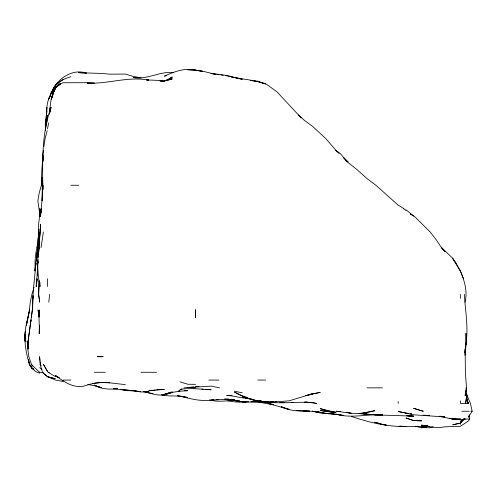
<?xml version="1.0" encoding="UTF-8"?>
<svg xmlns="http://www.w3.org/2000/svg" width="497" height="497" viewBox="0 0 497 497"><rect width="100%" height="100%" fill="white"/><g stroke="black" fill="none" stroke-linecap="round" stroke-linejoin="round"><path stroke-width="0.75" d="M45.78 127.872L46.482 115.118M38.704 251.842L40.624 224.215L38.648 251.842L38.884 247.593C37.194 260.546 37.256 273.785 40.058 286.558L39.934 282.302M38.244 246.885L38.58 224.215L39.598 216.425L41.456 210.113M25.21 334.729L24.962 341.104L24.962 333.313L25.515 331.182M38.008 259.633L36.467 286.558L36.871 278.761L36.138 286.558L36.511 283.719M38.095 257.508L38.561 252.551M39.12 317.018L39.406 309.935L38.99 317.726L39.524 333.313L39.462 325.516L39.17 333.313L39.505 327.641M466.59 334.021L464.968 353.143M46.345 125.039L46.457 122.914M25.192 334.729C24.31 344.781 26.67 354.858 29.404 364.481C31.684 368.376 35.113 372.197 39.698 373.16M38.257 246.885L38.642 239.802L37.915 247.593L38.493 254.675L37.915 247.593M39.878 232.006L39.437 239.802M36.411 261.049L37.741 247.593L36.685 258.216M42.736 183.126L42.835 189.5C42.58 162.084 41.394 133.426 51.141 107.327L49.799 112.285M53.334 93.865L53.465 91.74L55.279 87.391L60.174 83.95L56.906 86.571M46.991 107.327L45.979 122.914C47.339 114.627 45.457 105.271 49.396 97.586M39.195 280.886L38.71 294.348L39.698 302.139L38.511 294.348L39.157 280.886M33.038 296.473L32.578 309.935C32.467 294.28 34.541 278.705 36.014 263.18L34.865 270.971L38.505 241.219L38.107 246.885L38.524 241.927M464.919 352.435L465.173 348.894L465.366 372.272L466.515 387.859L465.155 395.649L466.888 395.649L466.056 387.859M37.368 275.928L37.523 273.804M43.003 157.624L42.68 161.873L42.872 154.082L43.475 150.541M49.973 110.868L49.868 112.285C50.209 104.295 50.812 95.828 55.279 88.944L53.757 91.74M50.085 109.452L50.247 107.327L49.141 114.409M42.649 183.126L42.574 189.5M52.962 91.74L52.595 95.989L52.968 91.74L55.279 88.056L52.962 91.74L52.11 97.412M466.366 341.812L464.894 355.268M48.824 302.139L49.607 294.348M46.786 122.169L46.942 120.69M47.097 119.212L47.482 115.515L46.556 122.169M30.721 321.975L31.019 319.851L28.112 341.104L28.279 348.894L28.112 341.104L32.348 309.935L31.323 317.726M465.155 395.649L465.726 390.692M43.022 156.207L42.357 161.873L42.407 168.961M41.071 247.593L43.351 232.006M36.697 282.302L37.07 279.469M30.218 325.516L30.516 323.392M43.922 146.292L45.121 138.495L47.172 130.705M465.472 346.061C468.994 328.915 465.211 311.557 464.428 294.348M39.002 229.204L38.536 232.006L38.524 244.76M465.055 302.139C467.702 291.814 464.571 280.923 460.483 271.381L452.699 258.223L441.448 247.593L436.248 239.802L430.197 232.006L414.423 216.425L410.485 214.07M466.888 395.649L465.608 403.446L466.677 395.649L467.938 403.446L466.851 399.19M46.935 111.496L45.295 122.914L45.389 130.705M43.444 156.915L42.494 161.873L41.847 169.67L41.394 185.251L39.182 193.047L37.878 200.838L39.984 215.773M47.482 128.847L48.669 122.914M38.573 235.547L37.716 239.802L37.132 247.593L37.474 246.177M465.447 346.769L466.621 341.104L466.621 334.021M52.322 97.412L52.856 95.281M38.008 243.344C35.647 251.824 34.635 260.763 35.138 269.554M41.493 210.045L39.698 216.425L41.493 208.628L40.45 216.425L41.972 200.838L42.829 185.251L42.146 200.838L42.313 177.46L42.494 181.709M50.265 95.989C54.03 81.148 70.922 67.735 86.447 73.152L78.656 72.668L102.028 73.469L109.825 74.165L125.412 74.053L133.202 76.432L140.993 77.756L133.202 77.575C147.249 79.974 159.686 71.121 173.583 72.525M50.303 95.989L51.551 91.74L49.787 97.412M34.082 287.266L31.907 294.348L30.255 302.139L29.398 309.935L26.378 325.516L29.671 309.935C27.459 320.205 23.788 330.43 25.372 341.104L25.285 334.729M54.689 89.764L51.756 91.74L48.346 99.537L49.451 97.586M52.514 91.74L55.279 87.342L57.192 86.416M466.304 393.525L470.454 403.446L472.15 411.236L468.28 417.412L468.28 415.865M469.522 414.778L469.603 419.027L468.28 421.04L460.483 426.289L444.902 426.836C437.068 428.339 429.166 426.911 421.524 425.084L429.321 426.395L421.524 425.656M464.105 419.027L460.483 423.239L452.699 424.811L459.066 423.189M463.943 419.027L460.483 422.829L460.483 424.332M39.698 372.048L39.456 372.272L31.901 364.953M59.273 84.987L60.417 83.95L59.273 84.863M56.993 86.689L58.13 85.776M169.769 78.656L172.167 76.942L165.669 80.7M63.069 79.601L56.82 83.95L55.279 85.646L52.179 91.74C54.328 82.918 63.013 79.135 70.86 76.668M464.012 419.027L460.483 421.394L465.304 419.027M165.669 80.856L172.167 77.886L164.37 80.974L172.167 79.011L164.37 80.924L160.121 80.856M170.751 392.288C161.923 397.724 152.79 393.978 143.832 391.45M172.167 391.754L164.37 394.761L172.167 392.599L169.334 392.947M168.626 392.897L164.37 394.27L172.167 392.369L179.957 391.195L187.748 390.685L184.207 390.717M94.244 383.206L102.028 382.491L109.825 382.715C101.941 382.143 93.952 382.684 86.447 385.324C78.352 388.424 69.978 385.25 63.069 380.808M433.129 426.817L429.321 427.83L421.524 427.451L425.072 427.165M166.495 75.637L164.37 76.159C174.012 71.705 184.816 67.598 195.545 70.158L187.748 69.735L195.545 70.046L202.627 71.319M182.02 388.958L179.957 389.437C190.363 387.598 200.713 389.368 211.126 389.766L205.46 389.412M274.884 401.613L276.301 401.365M213.25 399.812C201.092 402.16 189.046 398.234 177.28 395.649L187.748 397.606C179.237 394.761 170.03 397.091 161.537 394.823M464.925 419.027L460.483 419.779L452.276 419.027L439.236 416.244M267.796 401.849L257.887 402.322L250.799 401.843M155.163 389.934L148.789 390.822L164.37 389.393L156.58 389.741M245.133 401.8C239.014 402.744 232.801 401.582 226.713 400.88C221.072 401.272 215.145 401.682 209.709 399.861M426.488 427.184L421.524 427.83L415.641 426.24M213.958 399.837L211.126 400.184L226.713 399.24L234.509 399.625L230.962 399.315M216.083 399.576L218.208 399.315M193.414 386.921L184.039 387.859M310.308 394.202L312.433 393.972L305.593 395.649L320.223 392.4L312.433 393.841L289.055 400.831L273.468 402.036L265.671 402.135L258.589 400.806M427.196 425.997C417.772 426.513 408.273 426.948 398.855 426.159M334.388 414.057L328.014 413.311L343.601 415.436L335.81 414.107C351.155 418.667 366.929 413.995 382.56 414.852L380.435 414.753M246.549 401.843L242.294 402.179L248.674 401.824M291.18 402.489L293.305 402.334M195.545 386.672L199.086 386.436M281.259 402.495L284.806 402.433M366.979 413.547L351.391 413.318L336.183 411.236L340.638 411.522M449.866 418.3L452.699 419.027L460.483 419.027L452.276 419.027M366.979 414.194L359.182 413.585L374.775 414.765L382.56 414.827L374.775 414.889L413.734 416.101L407.354 415.74M51.756 91.74L54.21 91.74M70.86 185.251L78.656 185.251M39.698 372.272L43.233 372.651M42.506 372.272L40.226 364.481L39.574 356.684L39.977 360.375M49.365 372.272L48.023 372.272L55.279 376.49L57.404 376.819M94.244 372.272L105.352 372.272M140.993 372.272L156.58 372.272M63.069 380.068L70.86 380.068M208.796 380.068L218.916 380.068M257.887 380.068L265.671 380.068M366.979 387.859L382.56 387.859M467.006 399.19L468.28 403.446L460.483 403.446L460.483 400.868M461.906 411.236L469.286 411.236M470.827 411.236L472.15 411.236M463.763 419.027L469.603 419.027M146.665 79.911L156.58 80.321L164.37 81.228L160.121 80.999M309.6 411.218C300.002 411.162 290.012 411.23 281.259 406.739L289.055 409.36L268.051 403.446L273.468 404.508L265.671 403.477L258.577 401.893M374.775 414.765L366.979 414.281L360.605 413.224L366.979 414.318L382.56 414.827M284.806 402.601L279.842 402.284M224.588 398.911L228.837 399.128M195.545 384.361L187.748 384.237L179.957 381.808M162.246 394.475L164.37 394.512M252.923 401.452L257.887 401.539L250.09 402.048L242.294 401.781L234.509 400.545L239.461 401.011M270.629 401.824L273.468 401.887L265.671 402.247L262.838 401.414M264.255 401.489L257.887 401.315L242.294 396.792L255.048 400.085M146.665 80.054L148.789 80.123C128.251 76.14 107.818 84.161 87.155 83.167L94.244 83.136L86.447 82.707L63.069 82.75L59.746 83.95L55.279 87.882L55.279 87.342M113.366 388.536L117.621 388.666C109.663 389.592 101.313 389.313 94.244 385.113L101.32 387.61M232.043 395.581L226.713 395.407C234.572 395.78 242.145 398.6 250.09 398.432M195.545 387.84L187.748 387.579L211.126 386.101L219.581 387.859M299.679 410.652L296.846 410.559L312.433 411.311L320.223 412.255L312.433 411.255L320.223 412.939L328.014 413.51L325.889 413.268M303.22 410.771L309.6 411.087M400.271 426.184L405.937 426.407C387.399 427.022 368.88 422.295 351.391 416.449M102.028 382.491L109.825 382.845L125.412 384.647M368.395 414.256L374.775 414.554M334.388 414.144L328.014 413.771L312.433 411.255L324.473 413.1M92.827 383.423L94.244 383.516M459.75 419.592L452.699 418.778M267.088 401.837C283.563 404.552 300.287 400.47 316.626 403.446L311.016 402.315M260.006 401.818L265.671 402.402L262.13 401.762M406.645 415.734L413.734 416.48L408.77 415.759M221.047 75.041L223.172 75.271M225.296 75.501L242.294 79.34L226.713 75.438L211.126 73.307L214.667 74.215M259.297 400.824L261.422 401.06M147.373 391.419L148.789 391.58L140.993 392.003L133.202 390.71L137.452 391.245M405.937 413.231L408.77 413.554L398.147 411.497L413.734 414.815L444.902 416.952L439.944 416.2M410.187 413.715L411.609 413.883L410.187 413.709M113.366 388.834L133.202 390.822L125.412 390.617L120.454 389.381M138.868 391.425L140.284 391.599L122.579 389.437M245.841 397.873L247.966 398.153M329.43 411.808L335.81 412.703L320.223 410.503L328.014 411.609M231.67 77.128L250.09 80.06L257.887 81.62L265.976 83.95L276.891 91.74L301.126 117.795M247.966 398.01L242.294 397.047L252.923 399.532M202.627 71.332L195.545 70.226L203.335 71.344L215.375 74.326M211.126 73.581L212.542 73.804M213.958 74.028L215.375 74.252M216.791 74.475L218.916 74.811M144.54 391.332L145.956 391.561M143.124 391.748L153.039 393.599M260.006 400.799L261.422 401.036M262.838 401.272L265.671 401.738C254.576 401.483 244.077 397.457 234.509 392.09L241.753 395.649L247.257 397.494M87.863 384.541L94.244 385.641L101.32 387.654M63.069 381.454L55.434 380.068L47.482 376.67L42.27 372.272L47.482 376.67L55.279 378.695L47.482 376.658M234.509 391.232L242.294 392.804M256.464 400.377L257.887 400.669L256.464 400.346M201.832 388.958L203.335 389.275M331.033 411.236L335.81 412.249L328.014 410.969L320.223 408.652L328.014 410.572M328.772 410.739L330.281 411.069M449.866 418.188L452.699 419.027M162.246 394.792L164.37 395.649L162.14 394.792M28.404 359.524L29.572 364.481L31.901 368.358L33.852 369.29M31.901 368.358L33.852 369.339M33.2 368.83L31.901 368.14L29.702 364.481M55.279 375.651L59.174 377.857M410.485 214.195L411.783 214.946M63.069 380.963L55.279 375.465L59.174 377.763M403.98 208.628L398.147 205.149L375.906 185.251L366.979 178.566L357.082 169.67L347.291 161.873L340.768 154.082L335.81 150.311L339.041 153.138L335.81 150.187L325.715 138.495L312.433 126.232L304.636 120.56L298.573 115.118L301.101 117.795M403.284 208.628L405.937 210.442M405.937 209.784L413.734 216.065M39.698 367.65L41.934 369.495M343.601 157.642L348.248 161.873M41.077 365.593L40.083 364.481L40.86 365.78M343.601 157.723L347.136 161.873M455.942 263.18L452.699 258.57L455.935 263.18L460.415 270.971L463.521 278.761M31.553 364.481L28.82 356.684L27.77 348.894L28.031 341.104L28.018 348.894L27.118 341.104L28.031 347.478M466.944 399.19L468.28 403.446M28.491 359.524L29.572 364.481L29.298 363.065M38.468 312.06L38.064 309.935L38.996 317.018M38.741 313.477L39.014 314.893M40.17 361.741L40.549 364.481M40.543 214.3L39.847 208.628L40.425 215.717M42.922 189.5L42.549 183.126M465.478 333.313L466.043 341.104M195.514 309.935L195.545 317.726L195.545 309.656M460.483 294.348L460.483 298.38M398.147 401.501L398.147 403.446M47.482 278.761L47.482 286.558M31.901 364.792L31.901 367.749M43.003 155.499L42.73 161.873L42.997 155.499M41.779 177.46L41.394 185.251L41.779 177.46M33.026 295.765L32.33 302.139L33.038 295.765M38.045 261.757L37.871 263.18L38.045 261.757M53.57 91.74L51.278 99.537L53.595 91.74M58.919 83.95L55.279 87.919L58.919 83.95M374.775 410.702L366.979 412.535L359.182 413.647L374.775 410.702M103.009 356.684L97.319 356.684L103.009 356.684M427.196 425.854L421.524 426.544L427.196 425.898M179.957 390.884L178.541 391.04L179.957 390.884M441.448 247.593L444.902 251.538L441.448 247.593M421.524 420.847L413.734 420.586L405.937 417.996L413.734 420.537L421.524 420.847M243.71 401.452L242.294 401.383L243.71 401.458M308.177 402.253L304.636 402.042L308.177 402.259M312.433 402.502L309.6 402.334L312.433 402.508M429.321 415.591L423.649 415.25L429.321 415.622M239.461 401.098L226.713 399.756L239.461 401.079M257.887 81.247L250.799 80.421L257.887 81.62L265.671 83.95L257.887 81.247M386.107 424.985L382.56 424.444L374.775 422.189L382.56 424.444L386.107 424.985M351.391 413.287L346.434 412.286L351.391 413.318M423.208 411.236L413.734 408.366L423.208 411.236M47.482 371.34L43.475 364.481L47.482 371.365M39.984 215.723L39.698 213.629L39.977 215.723"/></g></svg>
